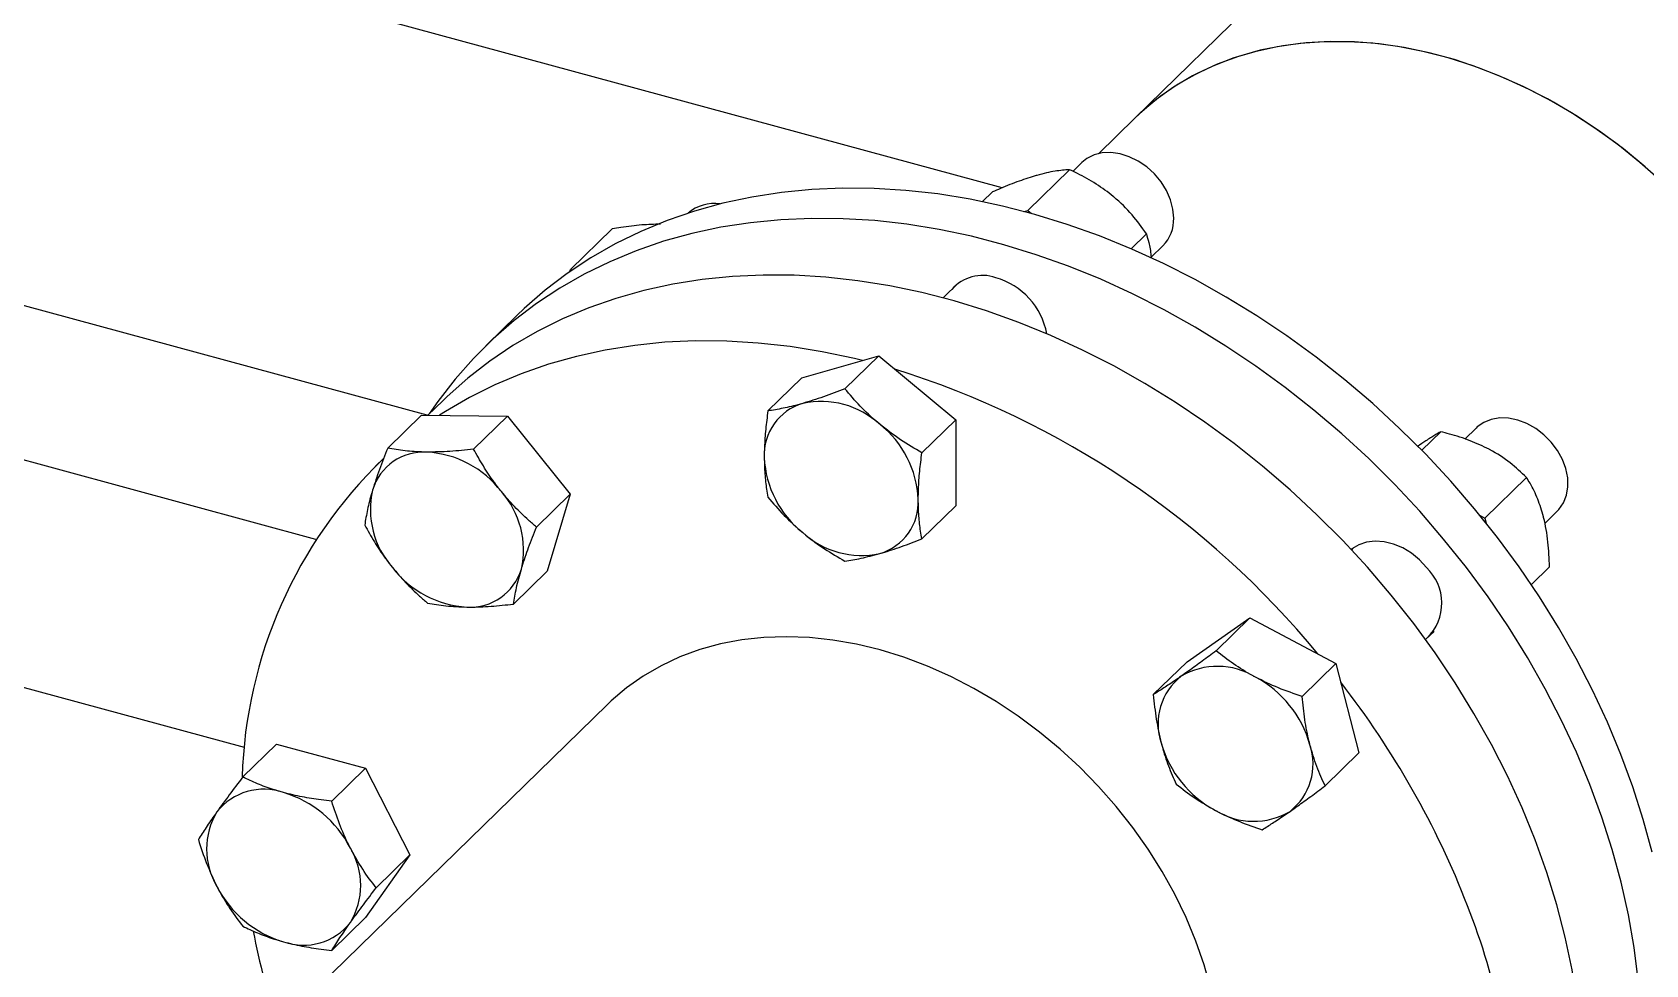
# Model space of a CAD drawing. Header units: inches. Extents: x 0.9 to 37.1, y -8.4 to 11.7.
# Drawn here: x 2.774 to 2.9007, y 0.6134 to 0.6866 of the extents above; entities that cross this region are included whole.
import ezdxf

# ---------------------------------------------------------------- set-up
doc = ezdxf.new("R2010")
doc.units = ezdxf.units.IN
doc.header["$MEASUREMENT"] = 0

msp = doc.modelspace()

# ---------------------------------------------------------------- linework, layer by layer
at = {"color": 7, "linetype": 'Continuous', "lineweight": 25}
for p, q in [((2.850147731416522, 0.6743570943842537), (2.454435422998282, 0.7819032207232186)), ((2.805033723143963, 0.6565137592862804), (2.430309655076132, 0.7583557316215951)), ((2.79629428148736, 0.6467567269849018), (2.430458959167717, 0.7461829286886416)), ((2.790697864290888, 0.6304200611642268), (2.425020998360423, 0.7298031978166976)), ((2.908965363218879, 0.7270699478604928), (2.860555957928377, 0.679820884238039)), ((2.860555957928378, 0.6798208842380394), (2.857705733540671, 0.6770389778579694)), ((2.856406997315377, 0.6763350507181772), (2.855705118917337, 0.6756499958846123)), ((2.852163425854645, 0.6725884226412208), (2.855432724282306, 0.6757793581315945)), ((2.84860577323972, 0.6732754899961667), (2.849389200450844, 0.6740401389712949)), ((2.851869761884606, 0.6725039113498578), (2.852163425854645, 0.6725884226412208)), ((2.852163425854645, 0.6725884226412208), (2.852458671596882, 0.6723429732110452)), ((2.816285724482404, 0.6679360828657328), (2.819555022910066, 0.6711270183561067)), ((2.860269074950102, 0.6695769003952715), (2.861476248113768, 0.6707551384106146)), ((2.861841560669046, 0.6689029289158714), (2.862773334698911, 0.6698123689338733)), ((2.816241849726359, 0.6677893095333369), (2.816285724482404, 0.6679360828657328)), ((2.816285724482404, 0.6679360828657328), (2.81645088899851, 0.6679340867749275)), ((2.846736457862348, 0.666896307747929), (2.845527099957551, 0.6657159373582666)), ((2.812068665450465, 0.6643368559322511), (2.809637960299787, 0.6619644131884788)), ((2.834422583261697, 0.6594322617718279), (2.84046610709316, 0.6611714809321274)), ((2.84046610709316, 0.6611714809321274), (2.837814652868674, 0.6585835803249422)), ((2.84046610709316, 0.6611714809321274), (2.846509630924622, 0.6561472612111477)), ((2.834422583261697, 0.6594322617718279), (2.831771129037211, 0.6568443611646426)), ((2.806258711948137, 0.6576461032877093), (2.80509776685656, 0.6565129852879126)), ((2.804588405720919, 0.6565191411566397), (2.801936951496433, 0.6539312405494544)), ((2.804588405720919, 0.6565191411566397), (2.81132908067698, 0.656437676931637)), ((2.81132908067698, 0.656437676931637), (2.808677626452495, 0.6538497763244518)), ((2.81132908067698, 0.656437676931637), (2.816263597222125, 0.6503141075714731)), ((2.846509630924622, 0.6561472612111477), (2.843858176700136, 0.6535593606039625)), ((2.846509630924622, 0.6561472612111477), (2.846509630924622, 0.6493838223298685)), ((2.883084606308966, 0.6537583687798041), (2.884569750698485, 0.6552079152331802)), ((2.887350182142473, 0.6555031912562927), (2.886463509986802, 0.6546377720501668)), ((2.801625293877723, 0.6531237452069869), (2.800959009143236, 0.6524734308802248)), ((2.888041127226884, 0.6484345019320799), (2.891310425654546, 0.6516254374224536)), ((2.816263597222125, 0.6503141075714731), (2.81361214299764, 0.6477262069642881)), ((2.816263597222125, 0.6503141075714731), (2.814457438811208, 0.6442720024363118)), ((2.846509630924622, 0.6493838223298685), (2.843858176700136, 0.6467959217226832)), ((2.887662480407679, 0.6486357419913842), (2.888041127226884, 0.6484345019320799)), ((2.888041127226884, 0.6484345019320799), (2.888142474433892, 0.6480403791754906)), ((2.89273243620425, 0.6480200139814846), (2.893716519526008, 0.648980509471989)), ((2.877679642689438, 0.6460644482860389), (2.877565236935845, 0.6459527847632612)), ((2.891688467553875, 0.6432076964814579), (2.893116584065464, 0.6446015819777043)), ((2.814457438811208, 0.6442720024363118), (2.811805984586722, 0.6416841018291268)), ((2.864668616964194, 0.6371586603996904), (2.869603133509338, 0.640600038033713)), ((2.869603133509338, 0.640600038033713), (2.866951679284853, 0.6380121374265278)), ((2.869603133509338, 0.640600038033713), (2.8763438084654, 0.6370175602229866)), ((2.883387141944416, 0.6388987202906475), (2.88404598007298, 0.6395417665017417)), ((2.864668616964194, 0.6371586603996904), (2.862017162739708, 0.634570759792505)), ((2.8763438084654, 0.6370175602229866), (2.873692354240914, 0.6344296596158014)), ((2.8763438084654, 0.6370175602229866), (2.878149966876317, 0.6299937047782374)), ((2.819184350696774, 0.6338005117114358), (2.788995758301786, 0.6043355200598455)), ((2.793216605336715, 0.6306948303493687), (2.790565151112228, 0.6281069297421834)), ((2.793216605336715, 0.6306948303493687), (2.800195065558612, 0.628798234391372)), ((2.878149966876317, 0.6299937047782374), (2.875498512651831, 0.6274058041710522)), ((2.800195065558612, 0.628798234391372), (2.797543611334126, 0.6262103337841866)), ((2.800195065558612, 0.628798234391372), (2.80368429566956, 0.621992626524242)), ((2.80368429566956, 0.621992626524242), (2.800195065558612, 0.6170836146151093)), ((2.80368429566956, 0.621992626524242), (2.801032841445075, 0.6194047259170571)), ((2.800195065558612, 0.6170836146151093), (2.797543611334126, 0.614495714007924))]:
    msp.add_line(p, q, dxfattribs=at)
at = {"color": 7, "linetype": 'Continuous', "lineweight": 25, "flags": 128}
for points in [[(2.902273213224142, 0.6744914785530733), (2.900623260401241, 0.6759944045049615), (2.898906339920726, 0.6774098089789053), (2.897129653143763, 0.6787317552766536), (2.895300652112137, 0.6799546986960244), (2.893427008291798, 0.6810735097873143), (2.891516580396065, 0.6820834958679918), (2.889577381423454, 0.6829804207054396), (2.887617545048375, 0.6837605222851861), (2.885645291505677, 0.6844205285901014), (2.883668893112124, 0.6849576713243742), (2.881696639569426, 0.6853696975247068), (2.879736803194347, 0.6856548790100255), (2.877797604221735, 0.6858120196300735), (2.875887176326003, 0.6858404602824801), (2.874013532505664, 0.6857400816772652), (2.872184531474039, 0.6855113048371831), (2.870407844697075, 0.6851550893318067), (2.86869092421656, 0.6846729292527592), (2.86704097139366, 0.6840668469469745), (2.865464906703913, 0.683339384534272), (2.863969340710351, 0.6824935932448208), (2.862560546336494, 0.681533020621223), (2.861244432555538, 0.680461695638884), (2.860555957928377, 0.679820884238039)], [(2.901867386777337, 0.6748750764711863), (2.900200031767795, 0.6763566991349846), (2.898467484268608, 0.6777492807312538), (2.896677011186091, 0.6790469802888234), (2.894836122386585, 0.6802443548047662), (2.892952539197471, 0.6813363820742451), (2.891034162021235, 0.6823184817553857), (2.889089037198437, 0.6831865345808217), (2.887125323258561, 0.6839368996353334), (2.885151256700313, 0.6845664296271118), (2.883175117444873, 0.6850724840885943), (2.881205194107034, 0.6854529404515031), (2.879249749229874, 0.6857062029496342), (2.877316984628773, 0.6858312093120555), (2.875415006990149, 0.6858274352186403), (2.873551793869204, 0.6856948964992479), (2.87173516022928, 0.6854341490673276), (2.869972725663185, 0.6850462865882256), (2.868271882433982, 0.6845329358919706), (2.866639764469257, 0.6838962501497848), (2.865083217438956, 0.6831388998429351), (2.863608770042262, 0.6822640615618056), (2.862222606623964, 0.6812754046821758), (2.860930541235163, 0.6801770759745814), (2.860555957928378, 0.6798208842380394)], [(2.863620717342914, 0.6719782923372313), (2.863555944724774, 0.6726934039078402), (2.863363708715596, 0.6734207388235762), (2.863050187938886, 0.6741369199417945), (2.862625459210375, 0.6748189286120797), (2.862103173660865, 0.6754448445146105), (2.861500117977654, 0.675994550197274), (2.860835674866598, 0.6764503776671301), (2.86013120007599, 0.6767976762542414), (2.859409336005246, 0.6770252834962601), (2.85869328395955, 0.677125883909152), (2.858006058440821, 0.6770962441128722), (2.857369747442681, 0.6769373167548607), (2.85680480252417, 0.6766542098911702), (2.856406997315377, 0.6763350507181772)], [(2.901163546938736, 0.6222116173444739), (2.900468427551975, 0.624775017176378), (2.899651089053124, 0.6273347848104414), (2.898713596110166, 0.6298844540514633), (2.897658316911638, 0.6324175842136605), (2.896487917184383, 0.6349277763903979), (2.895205353459687, 0.6374086896183825), (2.89381386560483, 0.6398540568954872), (2.892316968638898, 0.6422577010117415), (2.890718443853538, 0.6446135501535005), (2.889022329261094, 0.6469156532413726), (2.887232909394226, 0.6491581949631631), (2.885354704482818, 0.6513355104638567), (2.883392459035482, 0.6534420996555346), (2.881351129854519, 0.6554726411110713), (2.879235873514601, 0.6574220055065241), (2.877052033336822, 0.6592852685782487), (2.874805125891002, 0.6610577235620166), (2.872500827060354, 0.6627348930827117), (2.870144957703709, 0.6643125404645661), (2.867743468951524, 0.6657866804333724), (2.865302427172805, 0.6671535891836322), (2.862827998650942, 0.668409813785211), (2.860326434007129, 0.6695521809057398), (2.857804052410762, 0.6705778048267286), (2.855267225616666, 0.6714840947331412), (2.852722361869491, 0.6722687612580188), (2.850175889715922, 0.6729298222656201), (2.847634241765627, 0.6734656078584675), (2.845103838441909, 0.6738747645956542), (2.842591071763173, 0.6741562589117519), (2.840102289196128, 0.6743093797276875), (2.837643777621535, 0.6743337402469913), (2.835221747453, 0.6742292789328774), (2.832842316948932, 0.673996259663691), (2.83051149675729, 0.6736352710663296), (2.828235174732166, 0.6731472250293192), (2.826019101060552, 0.6725333543993061), (2.823868873736871, 0.6717952098667783), (2.821789924421957, 0.670934656048887), (2.819787504722207, 0.6699538667792616), (2.817866672923569, 0.6688553196167185), (2.81603228121387, 0.6676417895867305), (2.814288963425774, 0.6663163421714732), (2.812641123331311, 0.6648823255661505), (2.812068665450465, 0.6643368559322511)], [(2.900068895459959, 0.6121918833727122), (2.89974971266944, 0.6147273726430608), (2.899303986130833, 0.6172786179414042), (2.89873284178806, 0.6198391746007016), (2.898037722401297, 0.6224025744326056), (2.897220383902447, 0.624962342066669), (2.896282890959489, 0.627512011307691), (2.895227611760961, 0.6300451414698881), (2.894057212033706, 0.6325553336466256), (2.892774648309009, 0.6350362468746102), (2.891383160454152, 0.637481614151715), (2.88988626348822, 0.6398852582679694), (2.888287738702862, 0.6422411074097282), (2.886591624110416, 0.6445432104976002), (2.884802204243549, 0.6467857522193907), (2.88292399933214, 0.6489630677200844), (2.880961753884805, 0.6510696569117623), (2.878920424703842, 0.6531001983672993), (2.876805168363924, 0.6550495627627521), (2.874621328186144, 0.6569128258344763), (2.872374420740325, 0.6586852808182444), (2.870070121909676, 0.6603624503389394), (2.867714252553031, 0.6619400977207938), (2.865312763800846, 0.6634142376896004), (2.862871722022128, 0.6647811464398601), (2.860397293500265, 0.6660373710414387), (2.857895728856451, 0.6671797381619675), (2.855373347260084, 0.6682053620829564), (2.852836520465988, 0.6691116519893688), (2.850291656718813, 0.6698963185142466), (2.847745184565246, 0.6705573795218479), (2.84520353661495, 0.6710931651146954), (2.842673133291231, 0.6715023218518819), (2.840160366612496, 0.6717838161679794), (2.837671584045451, 0.6719369369839151), (2.835213072470857, 0.6719612975032192), (2.832791042302322, 0.6718568361891051), (2.830411611798255, 0.6716238169199188), (2.828080791606613, 0.6712628283225573), (2.825804469581488, 0.6707747822855469), (2.823588395909875, 0.6701609116555337), (2.821438168586194, 0.6694227671230061), (2.81935921927128, 0.6685622133051147), (2.81735679957153, 0.6675814240354896), (2.815435967772892, 0.6664828768729462), (2.813601576063193, 0.6652693468429584), (2.811858258275096, 0.6639438994277009), (2.810210418180633, 0.6625098828223784), (2.808662218366894, 0.6609709194773906), (2.807217569720976, 0.659330896947711), (2.805880121550734, 0.6575939580725834), (2.805201966443583, 0.6566146872792332)], [(2.891982120940671, 0.6231617605625572), (2.890953204181461, 0.6256862768342337), (2.889808292029206, 0.6281889288412281), (2.888550323456982, 0.630663292311732), (2.887182527652073, 0.6331030155902041), (2.885708415726693, 0.6355018359419794), (2.884131771705011, 0.6378535956296185), (2.88245664280962, 0.640152257719733), (2.880687329072368, 0.6423919215797054), (2.878828372296244, 0.644566838024528), (2.87688454439663, 0.6466714240748802), (2.874860835151868, 0.6487002772885547), (2.872762439394561, 0.6506481896284506), (2.870594743676527, 0.6525101608315279), (2.868363312441582, 0.6542814112444131), (2.866073873741705, 0.6559573940926998), (2.863732304533201, 0.6575338071524539), (2.861344615590645, 0.6590066037939595), (2.858916936077309, 0.6603720033693611), (2.856455497811687, 0.6616265009175316), (2.853966619270502, 0.6627668761612567), (2.851456689369276, 0.6637902017736411), (2.848932151062066, 0.6646938508925148), (2.8463994848025, 0.6654755038635496), (2.843865191908542, 0.6661331541947794), (2.841335777873706, 0.666665113707236), (2.838817735667539, 0.6670700168684807), (2.836317529068272, 0.6673468242979052), (2.833841576070387, 0.6674948254348085), (2.831396232409719, 0.6675136403623949), (2.828987775248374, 0.6674032207830148), (2.826622387061342, 0.667163850142145), (2.824306139766175, 0.6667961429007877), (2.822044979136459, 0.6663010429581576), (2.819844709539102, 0.6656798212287066), (2.817710979034603, 0.6649340723797047), (2.815649264878566, 0.6640657107377517), (2.813664859461658, 0.663076965374728), (2.811762856724126, 0.6619703743858003), (2.809948139079717, 0.6607487783741661), (2.808225364882599, 0.6594153131592669), (2.806598956469426, 0.6579734017271849), (2.806258711948137, 0.6576461032877093)], [(2.839200733481329, 0.6608073288096229), (2.83856548910364, 0.6609604817872949), (2.836036075068804, 0.6614924412997515), (2.833518032862637, 0.6618973444609961), (2.83101782626337, 0.6621741518904207), (2.828541873265484, 0.662322153027324), (2.826096529604817, 0.6623409679549103), (2.823688072443471, 0.6622305483755303), (2.821322684256439, 0.6619911777346605), (2.819006436961272, 0.6616234704933032), (2.816745276331557, 0.6611283705506732), (2.8145450067342, 0.6605071488212221), (2.812411276229701, 0.6597613999722202), (2.810349562073663, 0.6588930383302671), (2.808365156656756, 0.6579042929672434), (2.806463153919224, 0.6567977019783158), (2.805999746596408, 0.6565020844388205)], [(2.893716519526008, 0.648980509471989), (2.893846472397442, 0.6491168026748922), (2.894203077326114, 0.6496289883574106), (2.894441734225876, 0.6502251535746952), (2.894554772467602, 0.6508861370861364), (2.894538558909196, 0.6515906943378171), (2.894393614667765, 0.652316180279957), (2.894124598370487, 0.6530392771974436), (2.893740156422506, 0.6537367441603829), (2.893252645104351, 0.654386164006708), (2.892677733430912, 0.6549666638482142), (2.892033899536411, 0.6554595859423582), (2.891341836771966, 0.6558490873674567), (2.89062378860426, 0.6561226492272239), (2.889902833692211, 0.6562714790183999), (2.889202144119901, 0.6562907932290385), (2.888544240626707, 0.6561799710845179), (2.887950268772231, 0.6559425744997479), (2.887439319300594, 0.6555862335962934), (2.887350182142473, 0.6555031912562927)], [(2.883464439034437, 0.6445437588136714), (2.882906575659366, 0.6451467613678239), (2.882274516715338, 0.6456661335659254), (2.881588577096872, 0.6460851823581876), (2.880870803467699, 0.6463904391716326), (2.880144265662848, 0.6465720928011106), (2.879432315205161, 0.6466243047495047), (2.878757834768146, 0.6465453968818335), (2.878142502708013, 0.6463379053618896), (2.87760609630347, 0.6460084991378486), (2.877553192259769, 0.6459656680474098)], [(2.865361994773776, 0.6152244223642405), (2.864591223185016, 0.617074760427814), (2.863705484431559, 0.6189008964489341), (2.862708999461931, 0.6206941280578425), (2.861606516980808, 0.6224459096892895), (2.86040329081928, 0.6241478933060443), (2.859105054897953, 0.6257919681810943), (2.857717995902206, 0.6273702995489514), (2.856248723799817, 0.6288753659418805), (2.854704240341457, 0.6302999950331154), (2.853091905694159, 0.6316373978162638), (2.851419403366768, 0.6328812009580144), (2.849694703594531, 0.6340254771699717), (2.847926025357285, 0.6350647734548852), (2.846121797212282, 0.6359941370926643), (2.844290617128275, 0.6368091392423453), (2.842441211512277, 0.6375058960475347), (2.840582393624265, 0.6380810871447546), (2.838723021577975, 0.6385319714864864), (2.836871956127963, 0.63885640040351), (2.835038018444067, 0.6390528278442913), (2.833229948074521, 0.639120317742623), (2.831456361298029, 0.6390585484784045), (2.829725710063265, 0.6388678144103095), (2.828046241711499, 0.638549024473032), (2.826425959674253, 0.6381036978457996), (2.824872585333306, 0.6375339567127916), (2.823393521224796, 0.6368425161499652), (2.821995815762762, 0.6360326711864831), (2.82068612965024, 0.6351082811023974), (2.819470704137988, 0.6340737510374236), (2.819184350696774, 0.6338005117114358)], [(2.885272907847987, 0.5766914781636425), (2.886458530988856, 0.5779108360074663), (2.887879941019593, 0.5795582668974849), (2.889193244679745, 0.5813022434627567), (2.890395070737654, 0.5831382889404505), (2.891482334123065, 0.585061690228158), (2.892452243846462, 0.587067509982359), (2.893302310163495, 0.5891505992925126), (2.894030350966119, 0.5913056108982352), (2.894634497384038, 0.5935270129156422), (2.89511319858206, 0.5958091030376147), (2.895465225741075, 0.5981460231715399), (2.895689675212417, 0.6005317744769497), (2.895785970837509, 0.6029602327644603), (2.895753865426864, 0.6054251642164766), (2.895593441394611, 0.6079202413893137), (2.895305110546939, 0.6104390594556536), (2.894889613024999, 0.6129751526456451), (2.894348015404972, 0.6155220108444425), (2.893681707960178, 0.6180730963035765), (2.892892401092276, 0.620621860423262), (2.891982120940671, 0.6231617605625572)], [(2.861747863489547, 0.590191724924947), (2.862032046745208, 0.5904755323739679), (2.863095369233912, 0.5916658709842986), (2.864050852983206, 0.5929530924815195), (2.864893944677899, 0.5943310626689985), (2.865620626602124, 0.5957932148912682), (2.866227435785584, 0.5973325813271291), (2.866711480506179, 0.5989418261944904), (2.867070454070384, 0.6006132807087134), (2.867302645805688, 0.6023389796278612), (2.867406949212736, 0.6041106992107053), (2.867382867238291, 0.6059199964065968), (2.86723051464393, 0.6077582490904478), (2.866950617459144, 0.6096166971510841), (2.866544509521485, 0.6114864842371641), (2.866014126120215, 0.6133586999617263), (2.865361994773776, 0.6152244223642405)]]:
    msp.add_lwpolyline(points, dxfattribs=at)
at = {"color": 7, "linetype": 'Continuous', "lineweight": 25}
for centre, radius, start, end in [((2.827529932308298, 0.6700732041379138), 0.003056400319336713, 80.94550565362246, 131.1523742120286), ((2.860663437516113, 0.6718865563283369), 0.002958702328612259, 315.4889887968388, 1.776768348943862), ((2.848610740864109, 0.6643107029448568), 0.003171434574959492, 70.77669341594027, 139.2802334726932), ((2.84807512958699, 0.6618469748989638), 0.005682356628486622, 10.66884704397792, 73.85793489295885), ((2.82088311031403, 0.5933178701166865), 0.06997939531681396, 39.43361744311356, 72.66719031271022), ((2.835698952178019, 0.6533899235293691), 0.004217659933543679, 106.4011126591256, 182.7899396212039), ((2.835941055228965, 0.6507689219215862), 0.00681930333751396, 47.46047307308055, 102.1305006095701), ((2.835605442813332, 0.6495360386104267), 0.007976187726968533, 2.612717753962567, 51.67564365618593), ((2.804774805587728, 0.6494136522720251), 0.004206142608723046, 86.62463438585776, 163.1599187346152), ((2.804556415225676, 0.6456924450409559), 0.007933752699032133, 37.38878900585025, 86.63245310397747), ((2.826654919075795, 0.6270111599432389), 0.0361611209309434, 134.060917670031, 178.2567634320898), ((2.839454187728952, 0.6535482238223159), 0.007976187726968809, 182.6127177539647, 231.6756436561842), ((2.807452821967857, 0.6491135017705578), 0.006873655546000186, 167.2356603167724, 221.6062555563334), ((2.805720438920236, 0.64594582015344), 0.006873655545998047, 347.2356603167682, 41.60625555634596), ((2.839360678364265, 0.6496943389033735), 0.004217659933543474, 286.4011126591206, 2.789939621201949), ((2.839118575313318, 0.6523153405111548), 0.006819303337512273, 227.4604730730774, 282.1305006095808), ((2.808616845662417, 0.6493668768830445), 0.007933752699035162, 217.3887890058592, 266.6324531039697), ((2.880807845345956, 0.6417590612004396), 0.00384864012643641, 314.7344600310292, 46.34866122634994), ((2.808398455300362, 0.6456456696519735), 0.004206142608724046, 266.6246343858713, 343.1599187346093), ((2.867121685810737, 0.6322898409708272), 0.004733271605857074, 128.1231388286726, 198.5910353872461), ((2.867060149855304, 0.6311598621287355), 0.005633830207706867, 58.10122836910457, 120.5139462005844), ((2.865995406257532, 0.6283125391399093), 0.008634706506290297, 15.63540583102644, 62.08996630735015), ((2.821925303373177, 0.5928569863967535), 0.06946298619528224, 21.21112943552114, 37.92075984886589), ((2.870950593938943, 0.6331080043690654), 0.008634706506291289, 195.6354058310306, 242.0899663073511), ((2.86982431438574, 0.6291307025381461), 0.004733271605855259, 308.1231388286564, 18.59103538726153), ((2.792212005394645, 0.6224463169694741), 0.004699891735858708, 70.64630427552548, 141.4634590774443), ((2.791324453524389, 0.6186160864203413), 0.00861864294883184, 27.00485865070069, 73.51897405239475), ((2.793406749175825, 0.6224457586162596), 0.005683674415825959, 148.9841664542804, 211.0158335457195), ((2.869885850341172, 0.630260681380238), 0.005633830207706678, 238.1012283691041, 300.5139462005824), ((2.794132338075466, 0.6196008646792643), 0.005683674415825635, 328.9841664542798, 31.01583354572292), ((2.796214633726903, 0.6234305368751863), 0.008618642948836174, 207.0048586507124, 253.5189740523796), ((2.835183605664602, 0.5977813422854753), 0.05532161132026688, 1.916387765533691, 21.42466818692109), ((2.795327081856644, 0.6196003063260496), 0.004699891735858432, 250.6463042755193, 321.4634590774493), ((2.848457711366761, 0.6270253637869581), 0.05813439546727345, 190.9266816196517, 198.5122423844867)]:
    msp.add_arc(centre, radius, start, end, dxfattribs=at)
for points, knots in [([(2.852836335767943, 0.6753249260316049), (2.852397452168105, 0.6751874961999327), (2.851503825237664, 0.6749076702992296), (2.850311739975279, 0.6744333706054926), (2.849597516418544, 0.6741289334632796), (2.849389200450844, 0.6740401389712949)], [0, 0, 0, 0, 0.4060446745436685, 0.826762395014702, 1, 1, 1, 1]), ([(2.855432724282306, 0.6757793581315945), (2.855074723985604, 0.675753206485719), (2.854345683135871, 0.6756999506132894), (2.85338612808583, 0.6754825941323943), (2.852850836275268, 0.6753290844517498), (2.852836335767943, 0.6753249260316049)], [0, 0, 0, 0, 0.4841952181635611, 0.9860273763411929, 1, 1, 1, 1]), ([(2.858879859599406, 0.6736824257512649), (2.858440975999567, 0.6740180672697872), (2.857547349069127, 0.6747014792269369), (2.856355263806742, 0.6753478682975179), (2.855641040250006, 0.675681924666732), (2.855432724282306, 0.6757793581315945)], [0, 0, 0, 0, 0.4060446745436563, 0.8267623950146856, 1, 1, 1, 1]), ([(2.861476248113768, 0.6707551384106146), (2.861118247817066, 0.6712546339570737), (2.860389206967333, 0.6722718193085467), (2.859429651917293, 0.6732239111015369), (2.85889436010673, 0.6736703326484329), (2.858879859599406, 0.6736824257512649)], [0, 0, 0, 0, 0.4841952181635584, 0.9860273763411859, 1, 1, 1, 1]), ([(2.823350733789465, 0.6715014637237655), (2.8228630876844, 0.6714913822961345), (2.821870173635727, 0.6714708551330517), (2.820562571778, 0.6712982391610286), (2.819782534590454, 0.671165681228236), (2.819555022910066, 0.6711270183561067)], [0, 0, 0, 0, 0.4060446745436673, 0.8267623950146894, 0.9999999999999999, 0.9999999999999999, 0.9999999999999999, 0.9999999999999999]), ([(2.861476248113768, 0.6707551384106146), (2.861538373926063, 0.6705291720331563), (2.86168535772773, 0.6699945569354768), (2.861820461410033, 0.6693568230431082), (2.86184263006319, 0.6688906207919896), (2.861845671880374, 0.6688266519974833)], [0, 0, 0, 0, 0.3871271063355174, 0.915906154251364, 1, 1, 1, 1]), ([(2.837814652868674, 0.6585835803249422), (2.837244293906027, 0.6583646485994074), (2.836093118620349, 0.6579227711008634), (2.835039598528214, 0.6575992104614495), (2.83450805335541, 0.6574359605175008)], [0, 0, 0, 0, 0.4954579634770072, 1, 1, 1, 1]), ([(2.840551577186872, 0.6557934602371608), (2.840480275905016, 0.6558533507629005), (2.839940431385771, 0.6563068008444849), (2.838979953111469, 0.6572177250763359), (2.838205451878501, 0.6581255225136409), (2.837814652868674, 0.6585835803249422)], [0, 0, 0, 0, 0.0701057182032471, 0.5307925293049188, 1, 1, 1, 1]), ([(2.83450805335541, 0.6574359605175008), (2.834436752073553, 0.6574156754475627), (2.833896907554308, 0.6572620907777875), (2.832936429280006, 0.6570284996907446), (2.832161928047039, 0.656906114480251), (2.831771129037211, 0.6568443611646426)], [0, 0, 0, 0, 0.07010571820324711, 0.5307925293049175, 1, 1, 1, 1]), ([(2.831771129037211, 0.6568443611646426), (2.831710454373994, 0.6563640701030782), (2.83158853157682, 0.6553989484760582), (2.831499343301243, 0.6541751350139934), (2.831489883674743, 0.6534572455945457), (2.831486291439679, 0.6531846314967114)], [0, 0, 0, 0, 0.3805934879738661, 0.7647841813874847, 1, 1, 1, 1]), ([(2.843858176700136, 0.6535593606039625), (2.843287817737489, 0.6538896349824455), (2.842136642451811, 0.6545562392210075), (2.841083122359676, 0.6553785632147009), (2.840551577186872, 0.6557934602371608)], [0, 0, 0, 0, 0.4954579634770084, 1, 1, 1, 1]), ([(2.884569750698485, 0.6552079152331802), (2.884423817371301, 0.6551236927507446), (2.884078552908311, 0.6549244303154184), (2.883493207639633, 0.654560900999013), (2.882973969844658, 0.654205822885919), (2.882748456275788, 0.6540516065840885)], [0, 0, 0, 0, 0.2928591226966725, 0.6928770122701391, 1, 1, 1, 1]), ([(2.888365461577884, 0.653831853807977), (2.887877815472819, 0.6540666521305916), (2.886884901424145, 0.6545447335726606), (2.885577299566418, 0.6549522287923136), (2.884797262378872, 0.6551501794213845), (2.884569750698485, 0.6552079152331802)], [0, 0, 0, 0, 0.4060446745436625, 0.8267623950146998, 1, 1, 1, 1]), ([(2.801936951496433, 0.6539312405494544), (2.801710675920177, 0.6533629050244961), (2.801253976072892, 0.652215813713318), (2.800918364725923, 0.6511632436153794), (2.800749034693442, 0.650632177754582)], [0, 0, 0, 0, 0.4954579634770061, 0.9999999999999999, 0.9999999999999999, 0.9999999999999999, 0.9999999999999999]), ([(2.805022451376932, 0.6536124982096614), (2.804942885881015, 0.6536137960027489), (2.804340470387595, 0.6536236220040099), (2.8032620195618, 0.6536981286261223), (2.802381330780744, 0.6538530633505906), (2.801936951496433, 0.6539312405494544)], [0, 0, 0, 0, 0.07010571820325351, 0.5307925293049229, 1, 1, 1, 1]), ([(2.808677626452495, 0.6538497763244518), (2.808050657286108, 0.6537786880918862), (2.806785223661857, 0.653635208245348), (2.80561358987421, 0.6536201139275188), (2.805022451376932, 0.6536124982096614)], [0, 0, 0, 0, 0.4954579634770144, 1, 1, 1, 1]), ([(2.810860047127535, 0.6505099814170782), (2.810667300355914, 0.6507571346541133), (2.810162957040787, 0.6514038385229379), (2.809422312092022, 0.6525197302793103), (2.808926779608324, 0.6534047762439407), (2.808677626452495, 0.6538497763244518)], [0, 0, 0, 0, 0.2352153999993357, 0.6154671935981767, 1, 1, 1, 1]), ([(2.843573339102604, 0.6498996309360311), (2.843576929980026, 0.6501722437041715), (2.843586325909246, 0.6508855652611226), (2.843675083915779, 0.6521090075073882), (2.843796918442139, 0.6530741087985061), (2.843858176700136, 0.6535593606039625)], [0, 0, 0, 0, 0.2352153999993363, 0.6154671935981791, 1, 1, 1, 1]), ([(2.891310425654546, 0.6516254374224536), (2.890898243522581, 0.6520128823389746), (2.890058865414515, 0.6528018849564782), (2.888978767813027, 0.6535046889806385), (2.888381637234154, 0.6538232249933856), (2.888365461577884, 0.653831853807977)], [0, 0, 0, 0, 0.4841952181635646, 0.9860273763411898, 1, 1, 1, 1]), ([(2.831486291439679, 0.6531846314967114), (2.831495837888703, 0.6527482419493306), (2.83151507352059, 0.6518689381712442), (2.831635254284086, 0.650859284542034), (2.831735708720084, 0.6502838285437822), (2.831771129037211, 0.6500809222833634)], [0, 0, 0, 0, 0.3894480145147163, 0.7847188654868438, 1, 1, 1, 1]), ([(2.892638878261373, 0.648528687180239), (2.892496378825857, 0.6490041939933767), (2.892206230519569, 0.6499723907862968), (2.891716268526201, 0.650950115635569), (2.891402067853393, 0.6514729449732766), (2.891310425654546, 0.6516254374224536)], [0, 0, 0, 0, 0.406044674543659, 0.8267623950146845, 1, 1, 1, 1]), ([(2.800749034693442, 0.650632177754582), (2.800727964263473, 0.6505608851347534), (2.800568433384912, 0.6500211061984628), (2.800325005966053, 0.6490593768077952), (2.800195924970521, 0.6482815915050455), (2.800130793085517, 0.6478891354142932)], [0, 0, 0, 0, 0.07010571820324629, 0.5307925293049174, 1, 1, 1, 1]), ([(2.81361214299764, 0.6477262069642881), (2.813403461632705, 0.6479066470643705), (2.812816941832023, 0.6484137919719641), (2.811874328401831, 0.649316211478882), (2.811199614180815, 0.6501103240927446), (2.810860047127535, 0.6505099814170782)], [0, 0, 0, 0, 0.215281657295188, 0.6050705810156017, 1, 1, 1, 1]), ([(2.831771129037211, 0.6500809222833634), (2.832182264913589, 0.6495952412914722), (2.833012074719234, 0.6486149744924827), (2.834006383020272, 0.6477348579754587), (2.83450805335541, 0.6472908021955819)], [0, 0, 0, 0, 0.4954579634770059, 1, 1, 1, 1]), ([(2.843858176700136, 0.6467959217226831), (2.843822756505801, 0.6469988289765882), (2.843723204515002, 0.6475691200620208), (2.843602621536064, 0.6485781340501554), (2.843583142447982, 0.6494572124325778), (2.843573339102604, 0.6498996309360311)], [0, 0, 0, 0, 0.2152816572951844, 0.6050705810156057, 1, 1, 1, 1]), ([(2.893116584065464, 0.6446015819777043), (2.893087907249805, 0.6452564870609895), (2.893029509057824, 0.6465901523199595), (2.892802625621123, 0.6478879958210105), (2.892643197019042, 0.6485117892545234), (2.892638878261373, 0.648528687180239)], [0, 0, 0, 0, 0.484195218163561, 0.9860273763411893, 1, 1, 1, 1]), ([(2.800130793085517, 0.6478891354142932), (2.800377326119641, 0.6474486806447709), (2.800872722311761, 0.6465636081172811), (2.801612901431426, 0.6454473405339599), (2.802120468343223, 0.6447964950732138), (2.802313213760556, 0.6445493405069195)], [0, 0, 0, 0, 0.3805934879738636, 0.7647841813874846, 1, 1, 1, 1]), ([(2.812424226194649, 0.6444271441694157), (2.812445977124944, 0.6444991009784243), (2.812610660286351, 0.6450439087007234), (2.81297851242688, 0.6461270804341571), (2.813399646517714, 0.6471899185112232), (2.81361214299764, 0.6477262069642881)], [0, 0, 0, 0, 0.07010571820324524, 0.5307925293049175, 1, 1, 1, 1]), ([(2.83450805335541, 0.6472908021955819), (2.834580035137593, 0.647231575859022), (2.835125031939684, 0.646783154563446), (2.836209934935656, 0.6459936726743616), (2.837276489263926, 0.6453709280113726), (2.837814652868674, 0.6450567025623838)], [0, 0, 0, 0, 0.07010571820324794, 0.5307925293049183, 1, 1, 1, 1]), ([(2.840551577186872, 0.6456483019152418), (2.840623558969056, 0.6456692511743599), (2.841168555771146, 0.6458278646301434), (2.84225345876712, 0.6461828980599527), (2.843320013095388, 0.6465903360447625), (2.843858176700136, 0.6467959217226831)], [0, 0, 0, 0, 0.07010571820324665, 0.5307925293049185, 1, 1, 1, 1]), ([(2.802313213760556, 0.6445493405069195), (2.802647942334296, 0.644155118034776), (2.803322404179887, 0.6433607788686732), (2.804264795651102, 0.6424577430949289), (2.804856628780329, 0.641946005243378), (2.80506530963066, 0.6417655660541294)], [0, 0, 0, 0, 0.3894480145147157, 0.7847188654868411, 1, 1, 1, 1]), ([(2.837814652868674, 0.6450567025623838), (2.838225788745051, 0.6451202276745103), (2.839055598550695, 0.6452484426126268), (2.840049906851735, 0.6455142107287102), (2.840551577186872, 0.6456483019152418)], [0, 0, 0, 0, 0.4954579634770072, 1, 1, 1, 1]), ([(2.811805984586722, 0.6416841018291268), (2.811873037076708, 0.6420970307406768), (2.812008371443961, 0.6429304594914272), (2.812284770999834, 0.6439252370660353), (2.812424226194649, 0.6444271441694157)], [0, 0, 0, 0, 0.4954579634770057, 1, 1, 1, 1]), ([(2.80506530963066, 0.6417655660541294), (2.805533055710779, 0.6416812476732867), (2.806477123854996, 0.6415110649593974), (2.807589545851546, 0.6414683667538958), (2.808150809511159, 0.6414468237143364)], [0, 0, 0, 0, 0.4954579634770017, 1, 1, 1, 1]), ([(2.808150809511159, 0.6414468237143364), (2.808231055507401, 0.6414461901104288), (2.808838623283668, 0.641441392895176), (2.810041498831133, 0.6414883286158302), (2.811214240707492, 0.6416184466656784), (2.811805984586722, 0.6416841018291267)], [0, 0, 0, 0, 0.07010571820324286, 0.5307925293049162, 1, 1, 1, 1]), ([(2.866951679284853, 0.6380121374265278), (2.866583796924292, 0.6377386675959515), (2.865844555137826, 0.6371891432159498), (2.864925999467005, 0.6365236842062957), (2.864399513302207, 0.6361538722146906), (2.864199583414747, 0.6360134383822247)], [0, 0, 0, 0, 0.3805934879738662, 0.7647841813874917, 1, 1, 1, 1]), ([(2.870037179165351, 0.635942888293873), (2.869957613669434, 0.6359856880291883), (2.869355198176013, 0.6363097383398311), (2.868276747350219, 0.636976689685826), (2.867396058569162, 0.6376648861886632), (2.866951679284853, 0.6380121374265278)], [0, 0, 0, 0, 0.07010571820324295, 0.5307925293049162, 1, 1, 1, 1]), ([(2.864199583414747, 0.6360134383822247), (2.863883947739053, 0.6357959709774573), (2.863247957157238, 0.6353577847015248), (2.862545927213015, 0.6349016674328081), (2.862155002955785, 0.6346570219809526), (2.862017162739708, 0.634570759792505)], [0, 0, 0, 0, 0.3894480145147157, 0.7847188654868411, 1, 1, 1, 1]), ([(2.873692354240914, 0.6344296596158014), (2.873065385074526, 0.6346428613820485), (2.871799951450274, 0.6350731739049332), (2.870628317662629, 0.635651233120181), (2.870037179165351, 0.635942888293873)], [0, 0, 0, 0, 0.4954579634770021, 1, 1, 1, 1]), ([(2.862017162739708, 0.634570759792505), (2.862084215229695, 0.6339227039844022), (2.862219549596945, 0.6326147104594717), (2.862495949152819, 0.6313958089119478), (2.862635404347634, 0.6307808218428388)], [0, 0, 0, 0, 0.4954579634770056, 1, 1, 1, 1]), ([(2.87431059584884, 0.6306397216661351), (2.87428952541887, 0.6307233164033131), (2.87412999454031, 0.6313562385546087), (2.873886567121452, 0.6326055429741475), (2.873757486125919, 0.633817917722005), (2.873692354240914, 0.6344296596158014)], [0, 0, 0, 0, 0.07010571820324756, 0.5307925293049178, 1, 1, 1, 1]), ([(2.862635404347634, 0.6307808218428388), (2.86265715527793, 0.6306978912948407), (2.862821838439337, 0.6300699979295534), (2.863189690579865, 0.628942135852781), (2.863610824670701, 0.6280148138792397), (2.863823321150625, 0.6275469043477557)], [0, 0, 0, 0, 0.07010571820324474, 0.5307925293049165, 1, 1, 1, 1]), ([(2.875498512651831, 0.6274058041710522), (2.875272237075575, 0.6278984533657469), (2.87481553722829, 0.6288927843302498), (2.874479925881321, 0.6300538933544432), (2.87431059584884, 0.6306397216661351)], [0, 0, 0, 0, 0.4954579634770053, 0.9999999999999999, 0.9999999999999999, 0.9999999999999999, 0.9999999999999999]), ([(2.790565151112228, 0.6281069297421834), (2.790202206414334, 0.6276306038778546), (2.789469662536449, 0.6266692188574466), (2.788848899503876, 0.6258086212365829), (2.788535698459222, 0.6253744135603253)], [0, 0, 0, 0, 0.4954579634770069, 1, 1, 1, 1]), ([(2.793769543625645, 0.6268806215358932), (2.793495471136985, 0.6269595892956362), (2.792778330059327, 0.6271662172012658), (2.791694135157806, 0.6275716312037102), (2.790942880885579, 0.6279278322638756), (2.790565151112228, 0.6281069297421834)], [0, 0, 0, 0, 0.235215399999334, 0.6154671935981775, 1, 1, 1, 1]), ([(2.797543611334126, 0.6262103337841866), (2.797263162842498, 0.6262423560295418), (2.796474934370521, 0.6263323577456472), (2.795191824778739, 0.6265306148850001), (2.794245703279116, 0.6267634442497855), (2.793769543625645, 0.6268806215358932)], [0, 0, 0, 0, 0.2152816572951858, 0.6050705810156085, 1, 1, 1, 1]), ([(2.863823321150625, 0.6275469043477557), (2.864291067230743, 0.6271782959681004), (2.865235135374961, 0.6264343208847882), (2.866347557371512, 0.6257984691462101), (2.866908821031124, 0.6254776552151008)], [0, 0, 0, 0, 0.4954579634770031, 1, 1, 1, 1]), ([(2.872746416781727, 0.6254071051267491), (2.872946345308193, 0.625547537631778), (2.873469480481761, 0.625914994863576), (2.874387641443588, 0.6265800587173607), (2.875126842980009, 0.6271295304324725), (2.875498512651831, 0.6274058041710522)], [0, 0, 0, 0, 0.2352153999993352, 0.6154671935981849, 1, 1, 1, 1]), ([(2.799003388792068, 0.6225295196233301), (2.798962366784434, 0.6226105271959239), (2.798651776211407, 0.6232238611072219), (2.798123537858748, 0.6244362334718871), (2.797738097444462, 0.6256153655348718), (2.797543611334126, 0.6262103337841866)], [0, 0, 0, 0, 0.07010571820324128, 0.5307925293049185, 1, 1, 1, 1]), ([(2.788535698459222, 0.6253744135603253), (2.788494676451588, 0.625316552927678), (2.78818408587856, 0.6248784718076613), (2.787655847525901, 0.6241084854899612), (2.787270407111616, 0.6235032888658829), (2.78707592100128, 0.6231979178330505)], [0, 0, 0, 0, 0.07010571820324922, 0.530792529304917, 1, 1, 1, 1]), ([(2.866908821031124, 0.6254776552151008), (2.866989067027367, 0.6254355196689656), (2.867596634803633, 0.6251164981443309), (2.868799510351097, 0.6245709891411024), (2.869972252227457, 0.6241678454125819), (2.870563996106688, 0.6239644265370293)], [0, 0, 0, 0, 0.07010571820324253, 0.5307925293049118, 1, 1, 1, 1]), ([(2.870563996106688, 0.6239644265370293), (2.87070183708295, 0.6240506892898503), (2.871089252902036, 0.6242931393649065), (2.871790700374349, 0.6247487383464876), (2.872426456419204, 0.6251866932220674), (2.872746416781727, 0.6254071051267491)], [0, 0, 0, 0, 0.2152816572951825, 0.6050705810156035, 1, 1, 1, 1]), ([(2.78707592100128, 0.6231979178330505), (2.787279642612905, 0.6225675842079847), (2.787690821010756, 0.6212953599800359), (2.788252372252234, 0.6201134346734146), (2.788535698459222, 0.619517103672194)], [0, 0, 0, 0, 0.4954579634770054, 1, 1, 1, 1]), ([(2.801032841445075, 0.6194047259170571), (2.800669896747181, 0.6198796529287144), (2.799937352869296, 0.620838214596236), (2.799316589836721, 0.6219623473795265), (2.799003388792068, 0.6225295196233301)], [0, 0, 0, 0, 0.4954579634770035, 1, 1, 1, 1]), ([(2.788535698459222, 0.619517103672194), (2.788577400967182, 0.6194367602887801), (2.788893143823056, 0.6188284551634905), (2.789545806897385, 0.6177375251415917), (2.790223300406972, 0.6168434458529234), (2.790565151112228, 0.616392309965921)], [0, 0, 0, 0, 0.07010571820324125, 0.5307925293049174, 1, 1, 1, 1]), ([(2.799003388792068, 0.6166722097351988), (2.799045091300028, 0.6167307345570261), (2.799360834155902, 0.6171738444630509), (2.800013497230231, 0.6180652731235173), (2.800690990739819, 0.6189555225219123), (2.801032841445075, 0.6194047259170571)], [0, 0, 0, 0, 0.07010571820324817, 0.5307925293049178, 1, 1, 1, 1]), ([(2.797543611334126, 0.614495714007924), (2.79774733294575, 0.6148166332588444), (2.798158511343601, 0.6154643557188251), (2.79872006258508, 0.6162671608163585), (2.799003388792068, 0.6166722097351988)], [0, 0, 0, 0, 0.4954579634770047, 1, 1, 1, 1]), ([(2.790565151112228, 0.6163923099659208), (2.790938933741058, 0.6162150134518682), (2.791690031830854, 0.6158587446936076), (2.792773746173819, 0.6154529244029939), (2.793495472489886, 0.6152449708457611), (2.793769543625645, 0.6151660017596309)], [0, 0, 0, 0, 0.3805934879738667, 0.7647841813874927, 1, 1, 1, 1]), ([(2.793769543625645, 0.6151660017596309), (2.794238967045684, 0.6150503346797864), (2.795184832475415, 0.6148172711224263), (2.796467794772894, 0.6146185521263666), (2.797263163621118, 0.6145277358884462), (2.797543611334126, 0.614495714007924)], [0, 0, 0, 0, 0.3894480145147235, 0.7847188654868453, 1, 1, 1, 1])]:
    msp.add_open_spline(points, degree=3, knots=knots, dxfattribs=at)

doc.saveas('drawing.dxf')
